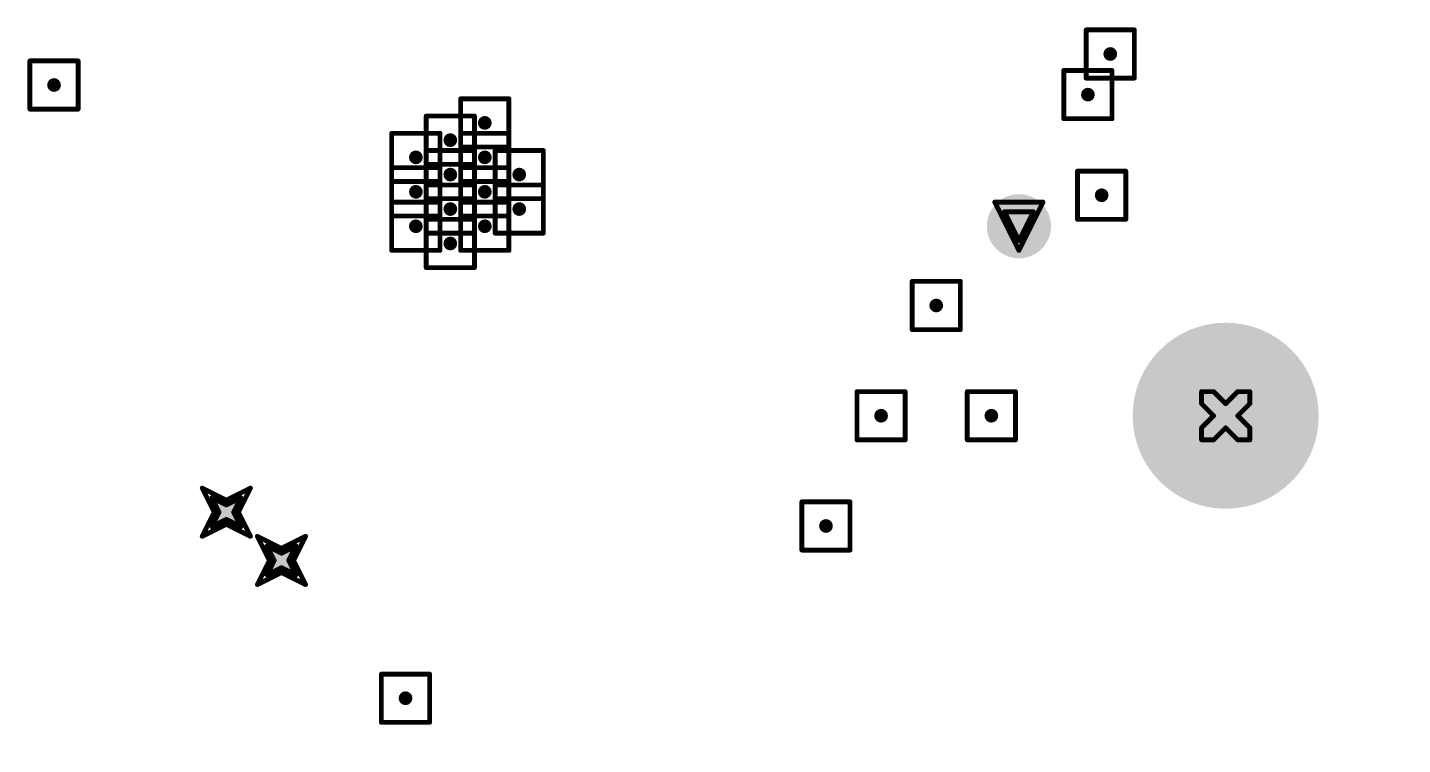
# Model space of a CAD drawing. Header units: inches. Extents: x 0 to 17, y 0 to 4.
# Drawn here: x 0.733 to 1.518, y 1.348 to 1.757 of the extents above; entities that cross this region are included whole.
import ezdxf

# ---------------------------------------------------------------- set-up
doc = ezdxf.new("R2010")
doc.units = ezdxf.units.IN
doc.header["$MEASUREMENT"] = 0
for name, color, linetype in [('Drill Drawing', 1, 'Continuous'), ('Pad Holes', 156, 'Continuous'), ('Via Holes', 16, 'Continuous')]:
    doc.layers.add(name, color=color, linetype=linetype)

# ---------------------------------------------------------------- blocks, each defined once
blk = doc.blocks.new('CM5116000_12')
at = {"layer": 'Pad Holes'}
h = blk.add_hatch(color=7, dxfattribs=at)
edge = h.paths.add_edge_path()
edge.add_arc((0.94488, -0.64961), 0.05315, 0, 360)
blk = doc.blocks.new('CR2032_VAY3_15_2_B_187')
at = {"layer": 'Pad Holes'}
h = blk.add_hatch(color=7, dxfattribs=at)
edge = h.paths.add_edge_path()
edge.add_arc((-0.40157, 0.20079), 0.01831, 0, 360)
h = blk.add_hatch(color=7, dxfattribs=at)
edge = h.paths.add_edge_path()
edge.add_arc((0.19685, 0), 0.01831, 0, 360)
h = blk.add_hatch(color=7, dxfattribs=at)
edge = h.paths.add_edge_path()
edge.add_arc((-0.40157, -0.20079), 0.01831, 0, 360)

msp = doc.modelspace()

# ---------------------------------------------------------------- hatches: boundary and pattern name
at = {"layer": 'Via Holes'}
h = msp.add_hatch(color=7, dxfattribs=at)
edge = h.paths.add_edge_path()
edge.add_arc((1.35138, 1.74213), 0.00394, 0, 360)
h = msp.add_hatch(color=7, dxfattribs=at)
edge = h.paths.add_edge_path()
edge.add_arc((0.74803, 1.72441), 0.00394, 0, 360)
h = msp.add_hatch(color=7, dxfattribs=at)
edge = h.paths.add_edge_path()
edge.add_arc((1.33861, 1.71893), 0.00394, 0, 360)
h = msp.add_hatch(color=7, dxfattribs=at)
edge = h.paths.add_edge_path()
edge.add_arc((0.99409, 1.70276), 0.00394, 0, 360)
h = msp.add_hatch(color=7, dxfattribs=at)
edge = h.paths.add_edge_path()
edge.add_arc((0.97441, 1.69291), 0.00394, 0, 360)
h = msp.add_hatch(color=7, dxfattribs=at)
edge = h.paths.add_edge_path()
edge.add_arc((0.95472, 1.68307), 0.00394, 0, 360)
h = msp.add_hatch(color=7, dxfattribs=at)
edge = h.paths.add_edge_path()
edge.add_arc((0.99409, 1.68307), 0.00394, 0, 360)
h = msp.add_hatch(color=7, dxfattribs=at)
edge = h.paths.add_edge_path()
edge.add_arc((0.97441, 1.67323), 0.00394, 0, 360)
h = msp.add_hatch(color=7, dxfattribs=at)
edge = h.paths.add_edge_path()
edge.add_arc((1.01378, 1.67323), 0.00394, 0, 360)
h = msp.add_hatch(color=7, dxfattribs=at)
edge = h.paths.add_edge_path()
edge.add_arc((0.95472, 1.66339), 0.00394, 0, 360)
h = msp.add_hatch(color=7, dxfattribs=at)
edge = h.paths.add_edge_path()
edge.add_arc((0.99409, 1.66339), 0.00394, 0, 360)
h = msp.add_hatch(color=7, dxfattribs=at)
edge = h.paths.add_edge_path()
edge.add_arc((1.34646, 1.66142), 0.00394, 0, 360)
h = msp.add_hatch(color=7, dxfattribs=at)
edge = h.paths.add_edge_path()
edge.add_arc((0.97441, 1.65354), 0.00394, 0, 360)
h = msp.add_hatch(color=7, dxfattribs=at)
edge = h.paths.add_edge_path()
edge.add_arc((1.01378, 1.65354), 0.00394, 0, 360)
h = msp.add_hatch(color=7, dxfattribs=at)
edge = h.paths.add_edge_path()
edge.add_arc((0.95472, 1.6437), 0.00394, 0, 360)
h = msp.add_hatch(color=7, dxfattribs=at)
edge = h.paths.add_edge_path()
edge.add_arc((0.99409, 1.6437), 0.00394, 0, 360)
h = msp.add_hatch(color=7, dxfattribs=at)
edge = h.paths.add_edge_path()
edge.add_arc((0.97441, 1.63386), 0.00394, 0, 360)
h = msp.add_hatch(color=7, dxfattribs=at)
edge = h.paths.add_edge_path()
edge.add_arc((1.25197, 1.59842), 0.00394, 0, 360)
h = msp.add_hatch(color=7, dxfattribs=at)
edge = h.paths.add_edge_path()
edge.add_arc((1.22047, 1.53543), 0.00394, 0, 360)
h = msp.add_hatch(color=7, dxfattribs=at)
edge = h.paths.add_edge_path()
edge.add_arc((1.28346, 1.53543), 0.00394, 0, 360)
h = msp.add_hatch(color=7, dxfattribs=at)
edge = h.paths.add_edge_path()
edge.add_arc((0.84646, 1.48032), 0.00787, 0, 360)
h = msp.add_hatch(color=7, dxfattribs=at)
edge = h.paths.add_edge_path()
edge.add_arc((1.18898, 1.47244), 0.00394, 0, 360)
h = msp.add_hatch(color=7, dxfattribs=at)
edge = h.paths.add_edge_path()
edge.add_arc((0.87795, 1.45276), 0.00787, 0, 360)
h = msp.add_hatch(color=7, dxfattribs=at)
edge = h.paths.add_edge_path()
edge.add_arc((0.94882, 1.37402), 0.00394, 0, 360)

# ---------------------------------------------------------------- linework, layer by layer
at = {"layer": 'Drill Drawing'}
for points in [[(1.3376, 1.75591, 0.00276, 0.00276, 0), (1.36516, 1.75591, 0.00276, 0.00276, 0)], [(1.3376, 1.72835, 0.00276, 0.00276, 0), (1.3376, 1.75591, 0.00276, 0.00276, 0)], [(1.36516, 1.72835, 0.00276, 0.00276, 0), (1.36516, 1.75591, 0.00276, 0.00276, 0)], [(0.73425, 1.73819, 0.00276, 0.00276, 0), (0.76181, 1.73819, 0.00276, 0.00276, 0)], [(0.73425, 1.71063, 0.00276, 0.00276, 0), (0.73425, 1.73819, 0.00276, 0.00276, 0)], [(0.76181, 1.71063, 0.00276, 0.00276, 0), (0.76181, 1.73819, 0.00276, 0.00276, 0)], [(1.32483, 1.73271, 0.00276, 0.00276, 0), (1.35239, 1.73271, 0.00276, 0.00276, 0)], [(1.32483, 1.70515, 0.00276, 0.00276, 0), (1.32483, 1.73271, 0.00276, 0.00276, 0)], [(1.3376, 1.72835, 0.00276, 0.00276, 0), (1.36516, 1.72835, 0.00276, 0.00276, 0)], [(1.35239, 1.70515, 0.00276, 0.00276, 0), (1.35239, 1.73271, 0.00276, 0.00276, 0)], [(0.98032, 1.71654, 0.00276, 0.00276, 0), (1.00787, 1.71654, 0.00276, 0.00276, 0)], [(0.98032, 1.68898, 0.00276, 0.00276, 0), (0.98032, 1.71654, 0.00276, 0.00276, 0)], [(1.00787, 1.68898, 0.00276, 0.00276, 0), (1.00787, 1.71654, 0.00276, 0.00276, 0)], [(0.73425, 1.71063, 0.00276, 0.00276, 0), (0.76181, 1.71063, 0.00276, 0.00276, 0)], [(0.96063, 1.70669, 0.00276, 0.00276, 0), (0.98819, 1.70669, 0.00276, 0.00276, 0)], [(0.96063, 1.67913, 0.00276, 0.00276, 0), (0.96063, 1.70669, 0.00276, 0.00276, 0)], [(0.98819, 1.67913, 0.00276, 0.00276, 0), (0.98819, 1.70669, 0.00276, 0.00276, 0)], [(1.32483, 1.70515, 0.00276, 0.00276, 0), (1.35239, 1.70515, 0.00276, 0.00276, 0)], [(0.94094, 1.69685, 0.00276, 0.00276, 0), (0.9685, 1.69685, 0.00276, 0.00276, 0)], [(0.94094, 1.66929, 0.00276, 0.00276, 0), (0.94094, 1.69685, 0.00276, 0.00276, 0)], [(0.9685, 1.66929, 0.00276, 0.00276, 0), (0.9685, 1.69685, 0.00276, 0.00276, 0)], [(0.98032, 1.69685, 0.00276, 0.00276, 0), (1.00787, 1.69685, 0.00276, 0.00276, 0)], [(0.98032, 1.66929, 0.00276, 0.00276, 0), (0.98032, 1.69685, 0.00276, 0.00276, 0)], [(1.00787, 1.66929, 0.00276, 0.00276, 0), (1.00787, 1.69685, 0.00276, 0.00276, 0)], [(0.98032, 1.68898, 0.00276, 0.00276, 0), (1.00787, 1.68898, 0.00276, 0.00276, 0)], [(0.96063, 1.68701, 0.00276, 0.00276, 0), (0.98819, 1.68701, 0.00276, 0.00276, 0)], [(0.96063, 1.65945, 0.00276, 0.00276, 0), (0.96063, 1.68701, 0.00276, 0.00276, 0)], [(0.98819, 1.65945, 0.00276, 0.00276, 0), (0.98819, 1.68701, 0.00276, 0.00276, 0)], [(1, 1.68701, 0.00276, 0.00276, 0), (1.02756, 1.68701, 0.00276, 0.00276, 0)], [(1, 1.65945, 0.00276, 0.00276, 0), (1, 1.68701, 0.00276, 0.00276, 0)], [(1.02756, 1.65945, 0.00276, 0.00276, 0), (1.02756, 1.68701, 0.00276, 0.00276, 0)], [(0.94094, 1.67717, 0.00276, 0.00276, 0), (0.9685, 1.67717, 0.00276, 0.00276, 0)], [(0.94094, 1.64961, 0.00276, 0.00276, 0), (0.94094, 1.67717, 0.00276, 0.00276, 0)], [(0.96063, 1.67913, 0.00276, 0.00276, 0), (0.98819, 1.67913, 0.00276, 0.00276, 0)], [(0.9685, 1.64961, 0.00276, 0.00276, 0), (0.9685, 1.67717, 0.00276, 0.00276, 0)], [(0.98032, 1.67717, 0.00276, 0.00276, 0), (1.00787, 1.67717, 0.00276, 0.00276, 0)], [(0.98032, 1.64961, 0.00276, 0.00276, 0), (0.98032, 1.67717, 0.00276, 0.00276, 0)], [(1.00787, 1.64961, 0.00276, 0.00276, 0), (1.00787, 1.67717, 0.00276, 0.00276, 0)], [(1.33268, 1.6752, 0.00276, 0.00276, 0), (1.36024, 1.6752, 0.00276, 0.00276, 0)], [(1.33268, 1.64764, 0.00276, 0.00276, 0), (1.33268, 1.6752, 0.00276, 0.00276, 0)], [(1.36024, 1.64764, 0.00276, 0.00276, 0), (1.36024, 1.6752, 0.00276, 0.00276, 0)], [(0.94094, 1.66929, 0.00276, 0.00276, 0), (0.9685, 1.66929, 0.00276, 0.00276, 0)], [(0.96063, 1.66732, 0.00276, 0.00276, 0), (0.98819, 1.66732, 0.00276, 0.00276, 0)], [(0.96063, 1.63976, 0.00276, 0.00276, 0), (0.96063, 1.66732, 0.00276, 0.00276, 0)], [(0.98032, 1.66929, 0.00276, 0.00276, 0), (1.00787, 1.66929, 0.00276, 0.00276, 0)], [(0.98819, 1.63976, 0.00276, 0.00276, 0), (0.98819, 1.66732, 0.00276, 0.00276, 0)], [(1, 1.66732, 0.00276, 0.00276, 0), (1.02756, 1.66732, 0.00276, 0.00276, 0)], [(1, 1.63976, 0.00276, 0.00276, 0), (1, 1.66732, 0.00276, 0.00276, 0)], [(1.02756, 1.63976, 0.00276, 0.00276, 0), (1.02756, 1.66732, 0.00276, 0.00276, 0)], [(0.94094, 1.65748, 0.00276, 0.00276, 0), (0.9685, 1.65748, 0.00276, 0.00276, 0)], [(0.94094, 1.62992, 0.00276, 0.00276, 0), (0.94094, 1.65748, 0.00276, 0.00276, 0)], [(0.96063, 1.65945, 0.00276, 0.00276, 0), (0.98819, 1.65945, 0.00276, 0.00276, 0)], [(0.9685, 1.62992, 0.00276, 0.00276, 0), (0.9685, 1.65748, 0.00276, 0.00276, 0)], [(0.98032, 1.65748, 0.00276, 0.00276, 0), (1.00787, 1.65748, 0.00276, 0.00276, 0)], [(0.98032, 1.62992, 0.00276, 0.00276, 0), (0.98032, 1.65748, 0.00276, 0.00276, 0)], [(1, 1.65945, 0.00276, 0.00276, 0), (1.02756, 1.65945, 0.00276, 0.00276, 0)], [(1.00787, 1.62992, 0.00276, 0.00276, 0), (1.00787, 1.65748, 0.00276, 0.00276, 0)], [(1.28543, 1.65748, 0.00276, 0.00276, 0), (1.31299, 1.65748, 0.00276, 0.00276, 0)], [(1.28543, 1.65748, 0.00276, 0.00276, 0), (1.29921, 1.62992, 0.00276, 0.00276, 0)], [(1.29921, 1.62992, 0.00276, 0.00276, 0), (1.31299, 1.65748, 0.00276, 0.00276, 0)], [(0.94094, 1.64961, 0.00276, 0.00276, 0), (0.9685, 1.64961, 0.00276, 0.00276, 0)], [(0.98032, 1.64961, 0.00276, 0.00276, 0), (1.00787, 1.64961, 0.00276, 0.00276, 0)], [(1.29094, 1.65197, 0.00276, 0.00276, 0), (1.30748, 1.65197, 0.00276, 0.00276, 0)], [(1.29094, 1.65197, 0.00276, 0.00276, 0), (1.29921, 1.63543, 0.00276, 0.00276, 0)], [(1.29921, 1.63543, 0.00276, 0.00276, 0), (1.30748, 1.65197, 0.00276, 0.00276, 0)], [(0.96063, 1.64764, 0.00276, 0.00276, 0), (0.98819, 1.64764, 0.00276, 0.00276, 0)], [(0.96063, 1.62008, 0.00276, 0.00276, 0), (0.96063, 1.64764, 0.00276, 0.00276, 0)], [(0.98819, 1.62008, 0.00276, 0.00276, 0), (0.98819, 1.64764, 0.00276, 0.00276, 0)], [(1.33268, 1.64764, 0.00276, 0.00276, 0), (1.36024, 1.64764, 0.00276, 0.00276, 0)], [(0.96063, 1.63976, 0.00276, 0.00276, 0), (0.98819, 1.63976, 0.00276, 0.00276, 0)], [(1, 1.63976, 0.00276, 0.00276, 0), (1.02756, 1.63976, 0.00276, 0.00276, 0)], [(0.94094, 1.62992, 0.00276, 0.00276, 0), (0.9685, 1.62992, 0.00276, 0.00276, 0)], [(0.98032, 1.62992, 0.00276, 0.00276, 0), (1.00787, 1.62992, 0.00276, 0.00276, 0)], [(0.96063, 1.62008, 0.00276, 0.00276, 0), (0.98819, 1.62008, 0.00276, 0.00276, 0)], [(1.23819, 1.6122, 0.00276, 0.00276, 0), (1.26575, 1.6122, 0.00276, 0.00276, 0)], [(1.23819, 1.58464, 0.00276, 0.00276, 0), (1.23819, 1.6122, 0.00276, 0.00276, 0)], [(1.26575, 1.58464, 0.00276, 0.00276, 0), (1.26575, 1.6122, 0.00276, 0.00276, 0)], [(1.23819, 1.58464, 0.00276, 0.00276, 0), (1.26575, 1.58464, 0.00276, 0.00276, 0)], [(1.20669, 1.54921, 0.00276, 0.00276, 0), (1.23425, 1.54921, 0.00276, 0.00276, 0)], [(1.20669, 1.52165, 0.00276, 0.00276, 0), (1.20669, 1.54921, 0.00276, 0.00276, 0)], [(1.23425, 1.52165, 0.00276, 0.00276, 0), (1.23425, 1.54921, 0.00276, 0.00276, 0)], [(1.26968, 1.54921, 0.00276, 0.00276, 0), (1.29724, 1.54921, 0.00276, 0.00276, 0)], [(1.26968, 1.52165, 0.00276, 0.00276, 0), (1.26968, 1.54921, 0.00276, 0.00276, 0)], [(1.29724, 1.52165, 0.00276, 0.00276, 0), (1.29724, 1.54921, 0.00276, 0.00276, 0)], [(1.40354, 1.54232, 0.00276, 0.00276, 0), (1.40354, 1.54921, 0.00276, 0.00276, 0)], [(1.40354, 1.54921, 0.00276, 0.00276, 0), (1.41043, 1.54921, 0.00276, 0.00276, 0)], [(1.41043, 1.54921, 0.00276, 0.00276, 0), (1.41732, 1.54232, 0.00276, 0.00276, 0)], [(1.41732, 1.54232, 0.00276, 0.00276, 0), (1.42421, 1.54921, 0.00276, 0.00276, 0)], [(1.42421, 1.54921, 0.00276, 0.00276, 0), (1.4311, 1.54921, 0.00276, 0.00276, 0)], [(1.4311, 1.54232, 0.00276, 0.00276, 0), (1.4311, 1.54921, 0.00276, 0.00276, 0)], [(1.40354, 1.54232, 0.00276, 0.00276, 0), (1.41043, 1.53543, 0.00276, 0.00276, 0)], [(1.42421, 1.53543, 0.00276, 0.00276, 0), (1.4311, 1.54232, 0.00276, 0.00276, 0)], [(1.40354, 1.52854, 0.00276, 0.00276, 0), (1.41043, 1.53543, 0.00276, 0.00276, 0)], [(1.42421, 1.53543, 0.00276, 0.00276, 0), (1.4311, 1.52854, 0.00276, 0.00276, 0)], [(1.40354, 1.52165, 0.00276, 0.00276, 0), (1.40354, 1.52854, 0.00276, 0.00276, 0)], [(1.41043, 1.52165, 0.00276, 0.00276, 0), (1.41732, 1.52854, 0.00276, 0.00276, 0)], [(1.41732, 1.52854, 0.00276, 0.00276, 0), (1.42421, 1.52165, 0.00276, 0.00276, 0)], [(1.4311, 1.52165, 0.00276, 0.00276, 0), (1.4311, 1.52854, 0.00276, 0.00276, 0)], [(1.20669, 1.52165, 0.00276, 0.00276, 0), (1.23425, 1.52165, 0.00276, 0.00276, 0)], [(1.26968, 1.52165, 0.00276, 0.00276, 0), (1.29724, 1.52165, 0.00276, 0.00276, 0)], [(1.40354, 1.52165, 0.00276, 0.00276, 0), (1.41043, 1.52165, 0.00276, 0.00276, 0)], [(1.42421, 1.52165, 0.00276, 0.00276, 0), (1.4311, 1.52165, 0.00276, 0.00276, 0)], [(0.83268, 1.49409, 0.00276, 0.00276, 0), (0.84646, 1.4872, 0.00276, 0.00276, 0)], [(0.83268, 1.49409, 0.00276, 0.00276, 0), (0.83957, 1.48032, 0.00276, 0.00276, 0)], [(0.84646, 1.4872, 0.00276, 0.00276, 0), (0.86024, 1.49409, 0.00276, 0.00276, 0)], [(0.85335, 1.48032, 0.00276, 0.00276, 0), (0.86024, 1.49409, 0.00276, 0.00276, 0)], [(0.83819, 1.48858, 0.00276, 0.00276, 0), (0.84646, 1.48445, 0.00276, 0.00276, 0)], [(0.83819, 1.48858, 0.00276, 0.00276, 0), (0.84232, 1.48032, 0.00276, 0.00276, 0)], [(0.84646, 1.48445, 0.00276, 0.00276, 0), (0.85472, 1.48858, 0.00276, 0.00276, 0)], [(0.85059, 1.48032, 0.00276, 0.00276, 0), (0.85472, 1.48858, 0.00276, 0.00276, 0)], [(1.1752, 1.48622, 0.00276, 0.00276, 0), (1.20275, 1.48622, 0.00276, 0.00276, 0)], [(1.1752, 1.45866, 0.00276, 0.00276, 0), (1.1752, 1.48622, 0.00276, 0.00276, 0)], [(1.20275, 1.45866, 0.00276, 0.00276, 0), (1.20275, 1.48622, 0.00276, 0.00276, 0)], [(0.83268, 1.46654, 0.00276, 0.00276, 0), (0.83957, 1.48032, 0.00276, 0.00276, 0)], [(0.83819, 1.47205, 0.00276, 0.00276, 0), (0.84232, 1.48032, 0.00276, 0.00276, 0)], [(0.83819, 1.47205, 0.00276, 0.00276, 0), (0.84646, 1.47618, 0.00276, 0.00276, 0)], [(0.84646, 1.47618, 0.00276, 0.00276, 0), (0.85472, 1.47205, 0.00276, 0.00276, 0)], [(0.85059, 1.48032, 0.00276, 0.00276, 0), (0.85472, 1.47205, 0.00276, 0.00276, 0)], [(0.85335, 1.48032, 0.00276, 0.00276, 0), (0.86024, 1.46654, 0.00276, 0.00276, 0)], [(0.83268, 1.46654, 0.00276, 0.00276, 0), (0.84646, 1.47343, 0.00276, 0.00276, 0)], [(0.84646, 1.47343, 0.00276, 0.00276, 0), (0.86024, 1.46654, 0.00276, 0.00276, 0)], [(0.86417, 1.46654, 0.00276, 0.00276, 0), (0.87795, 1.45965, 0.00276, 0.00276, 0)], [(0.86417, 1.46654, 0.00276, 0.00276, 0), (0.87106, 1.45276, 0.00276, 0.00276, 0)], [(0.86969, 1.46102, 0.00276, 0.00276, 0), (0.87795, 1.45689, 0.00276, 0.00276, 0)], [(0.86969, 1.46102, 0.00276, 0.00276, 0), (0.87382, 1.45276, 0.00276, 0.00276, 0)], [(0.87795, 1.45965, 0.00276, 0.00276, 0), (0.89173, 1.46654, 0.00276, 0.00276, 0)], [(0.87795, 1.45689, 0.00276, 0.00276, 0), (0.88622, 1.46102, 0.00276, 0.00276, 0)], [(0.88209, 1.45276, 0.00276, 0.00276, 0), (0.88622, 1.46102, 0.00276, 0.00276, 0)], [(0.88484, 1.45276, 0.00276, 0.00276, 0), (0.89173, 1.46654, 0.00276, 0.00276, 0)], [(0.86417, 1.43898, 0.00276, 0.00276, 0), (0.87106, 1.45276, 0.00276, 0.00276, 0)], [(0.86969, 1.44449, 0.00276, 0.00276, 0), (0.87382, 1.45276, 0.00276, 0.00276, 0)], [(0.88209, 1.45276, 0.00276, 0.00276, 0), (0.88622, 1.44449, 0.00276, 0.00276, 0)], [(0.88484, 1.45276, 0.00276, 0.00276, 0), (0.89173, 1.43898, 0.00276, 0.00276, 0)], [(1.1752, 1.45866, 0.00276, 0.00276, 0), (1.20275, 1.45866, 0.00276, 0.00276, 0)], [(0.86417, 1.43898, 0.00276, 0.00276, 0), (0.87795, 1.44587, 0.00276, 0.00276, 0)], [(0.86969, 1.44449, 0.00276, 0.00276, 0), (0.87795, 1.44862, 0.00276, 0.00276, 0)], [(0.87795, 1.44862, 0.00276, 0.00276, 0), (0.88622, 1.44449, 0.00276, 0.00276, 0)], [(0.87795, 1.44587, 0.00276, 0.00276, 0), (0.89173, 1.43898, 0.00276, 0.00276, 0)], [(0.93504, 1.3878, 0.00276, 0.00276, 0), (0.9626, 1.3878, 0.00276, 0.00276, 0)], [(0.93504, 1.36024, 0.00276, 0.00276, 0), (0.93504, 1.3878, 0.00276, 0.00276, 0)], [(0.9626, 1.36024, 0.00276, 0.00276, 0), (0.9626, 1.3878, 0.00276, 0.00276, 0)], [(0.93504, 1.36024, 0.00276, 0.00276, 0), (0.9626, 1.36024, 0.00276, 0.00276, 0)]]:
    msp.add_lwpolyline(points, format="xyseb", dxfattribs=at)
for points in [[(1.33691, 1.75591, 0.00138, 0.00138, 1), (1.33829, 1.75591, 0.00138, 0.00138, 1)], [(1.33691, 1.75591, 0.00138, 0.00138, 1), (1.33829, 1.75591, 0.00138, 0.00138, 1)], [(1.36447, 1.75591, 0.00138, 0.00138, 1), (1.36585, 1.75591, 0.00138, 0.00138, 1)], [(1.36447, 1.75591, 0.00138, 0.00138, 1), (1.36585, 1.75591, 0.00138, 0.00138, 1)], [(0.73356, 1.73819, 0.00138, 0.00138, 1), (0.73494, 1.73819, 0.00138, 0.00138, 1)], [(0.73356, 1.73819, 0.00138, 0.00138, 1), (0.73494, 1.73819, 0.00138, 0.00138, 1)], [(0.76112, 1.73819, 0.00138, 0.00138, 1), (0.7625, 1.73819, 0.00138, 0.00138, 1)], [(0.76112, 1.73819, 0.00138, 0.00138, 1), (0.7625, 1.73819, 0.00138, 0.00138, 1)], [(1.32414, 1.73271, 0.00138, 0.00138, 1), (1.32552, 1.73271, 0.00138, 0.00138, 1)], [(1.32414, 1.73271, 0.00138, 0.00138, 1), (1.32552, 1.73271, 0.00138, 0.00138, 1)], [(1.33691, 1.72835, 0.00138, 0.00138, 1), (1.33829, 1.72835, 0.00138, 0.00138, 1)], [(1.33691, 1.72835, 0.00138, 0.00138, 1), (1.33829, 1.72835, 0.00138, 0.00138, 1)], [(1.3517, 1.73271, 0.00138, 0.00138, 1), (1.35308, 1.73271, 0.00138, 0.00138, 1)], [(1.3517, 1.73271, 0.00138, 0.00138, 1), (1.35308, 1.73271, 0.00138, 0.00138, 1)], [(1.36447, 1.72835, 0.00138, 0.00138, 1), (1.36585, 1.72835, 0.00138, 0.00138, 1)], [(1.36447, 1.72835, 0.00138, 0.00138, 1), (1.36585, 1.72835, 0.00138, 0.00138, 1)], [(0.97963, 1.71654, 0.00138, 0.00138, 1), (0.981, 1.71654, 0.00138, 0.00138, 1)], [(0.97963, 1.71654, 0.00138, 0.00138, 1), (0.981, 1.71654, 0.00138, 0.00138, 1)], [(1.00718, 1.71654, 0.00138, 0.00138, 1), (1.00856, 1.71654, 0.00138, 0.00138, 1)], [(1.00718, 1.71654, 0.00138, 0.00138, 1), (1.00856, 1.71654, 0.00138, 0.00138, 1)], [(0.73356, 1.71063, 0.00138, 0.00138, 1), (0.73494, 1.71063, 0.00138, 0.00138, 1)], [(0.73356, 1.71063, 0.00138, 0.00138, 1), (0.73494, 1.71063, 0.00138, 0.00138, 1)], [(0.76112, 1.71063, 0.00138, 0.00138, 1), (0.7625, 1.71063, 0.00138, 0.00138, 1)], [(0.76112, 1.71063, 0.00138, 0.00138, 1), (0.7625, 1.71063, 0.00138, 0.00138, 1)], [(0.95994, 1.70669, 0.00138, 0.00138, 1), (0.96132, 1.70669, 0.00138, 0.00138, 1)], [(0.95994, 1.70669, 0.00138, 0.00138, 1), (0.96132, 1.70669, 0.00138, 0.00138, 1)], [(0.9875, 1.70669, 0.00138, 0.00138, 1), (0.98888, 1.70669, 0.00138, 0.00138, 1)], [(0.9875, 1.70669, 0.00138, 0.00138, 1), (0.98888, 1.70669, 0.00138, 0.00138, 1)], [(1.32414, 1.70515, 0.00138, 0.00138, 1), (1.32552, 1.70515, 0.00138, 0.00138, 1)], [(1.32414, 1.70515, 0.00138, 0.00138, 1), (1.32552, 1.70515, 0.00138, 0.00138, 1)], [(1.3517, 1.70515, 0.00138, 0.00138, 1), (1.35308, 1.70515, 0.00138, 0.00138, 1)], [(1.3517, 1.70515, 0.00138, 0.00138, 1), (1.35308, 1.70515, 0.00138, 0.00138, 1)], [(0.94026, 1.69685, 0.00138, 0.00138, 1), (0.94163, 1.69685, 0.00138, 0.00138, 1)], [(0.94026, 1.69685, 0.00138, 0.00138, 1), (0.94163, 1.69685, 0.00138, 0.00138, 1)], [(0.96781, 1.69685, 0.00138, 0.00138, 1), (0.96919, 1.69685, 0.00138, 0.00138, 1)], [(0.96781, 1.69685, 0.00138, 0.00138, 1), (0.96919, 1.69685, 0.00138, 0.00138, 1)], [(0.97963, 1.69685, 0.00138, 0.00138, 1), (0.981, 1.69685, 0.00138, 0.00138, 1)], [(0.97963, 1.69685, 0.00138, 0.00138, 1), (0.981, 1.69685, 0.00138, 0.00138, 1)], [(1.00718, 1.69685, 0.00138, 0.00138, 1), (1.00856, 1.69685, 0.00138, 0.00138, 1)], [(1.00718, 1.69685, 0.00138, 0.00138, 1), (1.00856, 1.69685, 0.00138, 0.00138, 1)], [(0.97963, 1.68898, 0.00138, 0.00138, 1), (0.981, 1.68898, 0.00138, 0.00138, 1)], [(0.97963, 1.68898, 0.00138, 0.00138, 1), (0.981, 1.68898, 0.00138, 0.00138, 1)], [(1.00718, 1.68898, 0.00138, 0.00138, 1), (1.00856, 1.68898, 0.00138, 0.00138, 1)], [(1.00718, 1.68898, 0.00138, 0.00138, 1), (1.00856, 1.68898, 0.00138, 0.00138, 1)], [(0.95994, 1.68701, 0.00138, 0.00138, 1), (0.96132, 1.68701, 0.00138, 0.00138, 1)], [(0.95994, 1.68701, 0.00138, 0.00138, 1), (0.96132, 1.68701, 0.00138, 0.00138, 1)], [(0.9875, 1.68701, 0.00138, 0.00138, 1), (0.98888, 1.68701, 0.00138, 0.00138, 1)], [(0.9875, 1.68701, 0.00138, 0.00138, 1), (0.98888, 1.68701, 0.00138, 0.00138, 1)], [(0.99931, 1.68701, 0.00138, 0.00138, 1), (1.00069, 1.68701, 0.00138, 0.00138, 1)], [(0.99931, 1.68701, 0.00138, 0.00138, 1), (1.00069, 1.68701, 0.00138, 0.00138, 1)], [(1.02687, 1.68701, 0.00138, 0.00138, 1), (1.02825, 1.68701, 0.00138, 0.00138, 1)], [(1.02687, 1.68701, 0.00138, 0.00138, 1), (1.02825, 1.68701, 0.00138, 0.00138, 1)], [(0.94026, 1.67717, 0.00138, 0.00138, 1), (0.94163, 1.67717, 0.00138, 0.00138, 1)], [(0.94026, 1.67717, 0.00138, 0.00138, 1), (0.94163, 1.67717, 0.00138, 0.00138, 1)], [(0.95994, 1.67913, 0.00138, 0.00138, 1), (0.96132, 1.67913, 0.00138, 0.00138, 1)], [(0.95994, 1.67913, 0.00138, 0.00138, 1), (0.96132, 1.67913, 0.00138, 0.00138, 1)], [(0.96781, 1.67717, 0.00138, 0.00138, 1), (0.96919, 1.67717, 0.00138, 0.00138, 1)], [(0.96781, 1.67717, 0.00138, 0.00138, 1), (0.96919, 1.67717, 0.00138, 0.00138, 1)], [(0.97963, 1.67717, 0.00138, 0.00138, 1), (0.981, 1.67717, 0.00138, 0.00138, 1)], [(0.97963, 1.67717, 0.00138, 0.00138, 1), (0.981, 1.67717, 0.00138, 0.00138, 1)], [(0.9875, 1.67913, 0.00138, 0.00138, 1), (0.98888, 1.67913, 0.00138, 0.00138, 1)], [(0.9875, 1.67913, 0.00138, 0.00138, 1), (0.98888, 1.67913, 0.00138, 0.00138, 1)], [(1.00718, 1.67717, 0.00138, 0.00138, 1), (1.00856, 1.67717, 0.00138, 0.00138, 1)], [(1.00718, 1.67717, 0.00138, 0.00138, 1), (1.00856, 1.67717, 0.00138, 0.00138, 1)], [(1.33199, 1.6752, 0.00138, 0.00138, 1), (1.33337, 1.6752, 0.00138, 0.00138, 1)], [(1.33199, 1.6752, 0.00138, 0.00138, 1), (1.33337, 1.6752, 0.00138, 0.00138, 1)], [(1.35955, 1.6752, 0.00138, 0.00138, 1), (1.36092, 1.6752, 0.00138, 0.00138, 1)], [(1.35955, 1.6752, 0.00138, 0.00138, 1), (1.36092, 1.6752, 0.00138, 0.00138, 1)], [(0.94026, 1.66929, 0.00138, 0.00138, 1), (0.94163, 1.66929, 0.00138, 0.00138, 1)], [(0.94026, 1.66929, 0.00138, 0.00138, 1), (0.94163, 1.66929, 0.00138, 0.00138, 1)], [(0.95994, 1.66732, 0.00138, 0.00138, 1), (0.96132, 1.66732, 0.00138, 0.00138, 1)], [(0.95994, 1.66732, 0.00138, 0.00138, 1), (0.96132, 1.66732, 0.00138, 0.00138, 1)], [(0.96781, 1.66929, 0.00138, 0.00138, 1), (0.96919, 1.66929, 0.00138, 0.00138, 1)], [(0.96781, 1.66929, 0.00138, 0.00138, 1), (0.96919, 1.66929, 0.00138, 0.00138, 1)], [(0.97963, 1.66929, 0.00138, 0.00138, 1), (0.981, 1.66929, 0.00138, 0.00138, 1)], [(0.97963, 1.66929, 0.00138, 0.00138, 1), (0.981, 1.66929, 0.00138, 0.00138, 1)], [(0.9875, 1.66732, 0.00138, 0.00138, 1), (0.98888, 1.66732, 0.00138, 0.00138, 1)], [(0.9875, 1.66732, 0.00138, 0.00138, 1), (0.98888, 1.66732, 0.00138, 0.00138, 1)], [(0.99931, 1.66732, 0.00138, 0.00138, 1), (1.00069, 1.66732, 0.00138, 0.00138, 1)], [(0.99931, 1.66732, 0.00138, 0.00138, 1), (1.00069, 1.66732, 0.00138, 0.00138, 1)], [(1.00718, 1.66929, 0.00138, 0.00138, 1), (1.00856, 1.66929, 0.00138, 0.00138, 1)], [(1.00718, 1.66929, 0.00138, 0.00138, 1), (1.00856, 1.66929, 0.00138, 0.00138, 1)], [(1.02687, 1.66732, 0.00138, 0.00138, 1), (1.02825, 1.66732, 0.00138, 0.00138, 1)], [(1.02687, 1.66732, 0.00138, 0.00138, 1), (1.02825, 1.66732, 0.00138, 0.00138, 1)], [(0.94026, 1.65748, 0.00138, 0.00138, 1), (0.94163, 1.65748, 0.00138, 0.00138, 1)], [(0.94026, 1.65748, 0.00138, 0.00138, 1), (0.94163, 1.65748, 0.00138, 0.00138, 1)], [(0.95994, 1.65945, 0.00138, 0.00138, 1), (0.96132, 1.65945, 0.00138, 0.00138, 1)], [(0.95994, 1.65945, 0.00138, 0.00138, 1), (0.96132, 1.65945, 0.00138, 0.00138, 1)], [(0.96781, 1.65748, 0.00138, 0.00138, 1), (0.96919, 1.65748, 0.00138, 0.00138, 1)], [(0.96781, 1.65748, 0.00138, 0.00138, 1), (0.96919, 1.65748, 0.00138, 0.00138, 1)], [(0.97963, 1.65748, 0.00138, 0.00138, 1), (0.981, 1.65748, 0.00138, 0.00138, 1)], [(0.97963, 1.65748, 0.00138, 0.00138, 1), (0.981, 1.65748, 0.00138, 0.00138, 1)], [(0.9875, 1.65945, 0.00138, 0.00138, 1), (0.98888, 1.65945, 0.00138, 0.00138, 1)], [(0.9875, 1.65945, 0.00138, 0.00138, 1), (0.98888, 1.65945, 0.00138, 0.00138, 1)], [(0.99931, 1.65945, 0.00138, 0.00138, 1), (1.00069, 1.65945, 0.00138, 0.00138, 1)], [(0.99931, 1.65945, 0.00138, 0.00138, 1), (1.00069, 1.65945, 0.00138, 0.00138, 1)], [(1.00718, 1.65748, 0.00138, 0.00138, 1), (1.00856, 1.65748, 0.00138, 0.00138, 1)], [(1.00718, 1.65748, 0.00138, 0.00138, 1), (1.00856, 1.65748, 0.00138, 0.00138, 1)], [(1.02687, 1.65945, 0.00138, 0.00138, 1), (1.02825, 1.65945, 0.00138, 0.00138, 1)], [(1.02687, 1.65945, 0.00138, 0.00138, 1), (1.02825, 1.65945, 0.00138, 0.00138, 1)], [(1.28474, 1.65748, 0.00138, 0.00138, 1), (1.28612, 1.65748, 0.00138, 0.00138, 1)], [(1.28474, 1.65748, 0.00138, 0.00138, 1), (1.28612, 1.65748, 0.00138, 0.00138, 1)], [(1.3123, 1.65748, 0.00138, 0.00138, 1), (1.31368, 1.65748, 0.00138, 0.00138, 1)], [(1.3123, 1.65748, 0.00138, 0.00138, 1), (1.31368, 1.65748, 0.00138, 0.00138, 1)], [(0.94026, 1.64961, 0.00138, 0.00138, 1), (0.94163, 1.64961, 0.00138, 0.00138, 1)], [(0.94026, 1.64961, 0.00138, 0.00138, 1), (0.94163, 1.64961, 0.00138, 0.00138, 1)], [(0.96781, 1.64961, 0.00138, 0.00138, 1), (0.96919, 1.64961, 0.00138, 0.00138, 1)], [(0.96781, 1.64961, 0.00138, 0.00138, 1), (0.96919, 1.64961, 0.00138, 0.00138, 1)], [(0.97963, 1.64961, 0.00138, 0.00138, 1), (0.981, 1.64961, 0.00138, 0.00138, 1)], [(0.97963, 1.64961, 0.00138, 0.00138, 1), (0.981, 1.64961, 0.00138, 0.00138, 1)], [(1.00718, 1.64961, 0.00138, 0.00138, 1), (1.00856, 1.64961, 0.00138, 0.00138, 1)], [(1.00718, 1.64961, 0.00138, 0.00138, 1), (1.00856, 1.64961, 0.00138, 0.00138, 1)], [(1.29026, 1.65197, 0.00138, 0.00138, 1), (1.29163, 1.65197, 0.00138, 0.00138, 1)], [(1.29026, 1.65197, 0.00138, 0.00138, 1), (1.29163, 1.65197, 0.00138, 0.00138, 1)], [(1.30679, 1.65197, 0.00138, 0.00138, 1), (1.30817, 1.65197, 0.00138, 0.00138, 1)], [(1.30679, 1.65197, 0.00138, 0.00138, 1), (1.30817, 1.65197, 0.00138, 0.00138, 1)], [(0.95994, 1.64764, 0.00138, 0.00138, 1), (0.96132, 1.64764, 0.00138, 0.00138, 1)], [(0.95994, 1.64764, 0.00138, 0.00138, 1), (0.96132, 1.64764, 0.00138, 0.00138, 1)], [(0.9875, 1.64764, 0.00138, 0.00138, 1), (0.98888, 1.64764, 0.00138, 0.00138, 1)], [(0.9875, 1.64764, 0.00138, 0.00138, 1), (0.98888, 1.64764, 0.00138, 0.00138, 1)], [(1.33199, 1.64764, 0.00138, 0.00138, 1), (1.33337, 1.64764, 0.00138, 0.00138, 1)], [(1.33199, 1.64764, 0.00138, 0.00138, 1), (1.33337, 1.64764, 0.00138, 0.00138, 1)], [(1.35955, 1.64764, 0.00138, 0.00138, 1), (1.36092, 1.64764, 0.00138, 0.00138, 1)], [(1.35955, 1.64764, 0.00138, 0.00138, 1), (1.36092, 1.64764, 0.00138, 0.00138, 1)], [(0.95994, 1.63976, 0.00138, 0.00138, 1), (0.96132, 1.63976, 0.00138, 0.00138, 1)], [(0.95994, 1.63976, 0.00138, 0.00138, 1), (0.96132, 1.63976, 0.00138, 0.00138, 1)], [(0.9875, 1.63976, 0.00138, 0.00138, 1), (0.98888, 1.63976, 0.00138, 0.00138, 1)], [(0.9875, 1.63976, 0.00138, 0.00138, 1), (0.98888, 1.63976, 0.00138, 0.00138, 1)], [(0.99931, 1.63976, 0.00138, 0.00138, 1), (1.00069, 1.63976, 0.00138, 0.00138, 1)], [(0.99931, 1.63976, 0.00138, 0.00138, 1), (1.00069, 1.63976, 0.00138, 0.00138, 1)], [(1.02687, 1.63976, 0.00138, 0.00138, 1), (1.02825, 1.63976, 0.00138, 0.00138, 1)], [(1.02687, 1.63976, 0.00138, 0.00138, 1), (1.02825, 1.63976, 0.00138, 0.00138, 1)], [(1.29852, 1.63543, 0.00138, 0.00138, 1), (1.2999, 1.63543, 0.00138, 0.00138, 1)], [(1.29852, 1.63543, 0.00138, 0.00138, 1), (1.2999, 1.63543, 0.00138, 0.00138, 1)], [(0.94026, 1.62992, 0.00138, 0.00138, 1), (0.94163, 1.62992, 0.00138, 0.00138, 1)], [(0.94026, 1.62992, 0.00138, 0.00138, 1), (0.94163, 1.62992, 0.00138, 0.00138, 1)], [(0.96781, 1.62992, 0.00138, 0.00138, 1), (0.96919, 1.62992, 0.00138, 0.00138, 1)], [(0.96781, 1.62992, 0.00138, 0.00138, 1), (0.96919, 1.62992, 0.00138, 0.00138, 1)], [(0.97963, 1.62992, 0.00138, 0.00138, 1), (0.981, 1.62992, 0.00138, 0.00138, 1)], [(0.97963, 1.62992, 0.00138, 0.00138, 1), (0.981, 1.62992, 0.00138, 0.00138, 1)], [(1.00718, 1.62992, 0.00138, 0.00138, 1), (1.00856, 1.62992, 0.00138, 0.00138, 1)], [(1.00718, 1.62992, 0.00138, 0.00138, 1), (1.00856, 1.62992, 0.00138, 0.00138, 1)], [(1.29852, 1.62992, 0.00138, 0.00138, 1), (1.2999, 1.62992, 0.00138, 0.00138, 1)], [(1.29852, 1.62992, 0.00138, 0.00138, 1), (1.2999, 1.62992, 0.00138, 0.00138, 1)], [(0.95994, 1.62008, 0.00138, 0.00138, 1), (0.96132, 1.62008, 0.00138, 0.00138, 1)], [(0.95994, 1.62008, 0.00138, 0.00138, 1), (0.96132, 1.62008, 0.00138, 0.00138, 1)], [(0.9875, 1.62008, 0.00138, 0.00138, 1), (0.98888, 1.62008, 0.00138, 0.00138, 1)], [(0.9875, 1.62008, 0.00138, 0.00138, 1), (0.98888, 1.62008, 0.00138, 0.00138, 1)], [(1.2375, 1.6122, 0.00138, 0.00138, 1), (1.23888, 1.6122, 0.00138, 0.00138, 1)], [(1.2375, 1.6122, 0.00138, 0.00138, 1), (1.23888, 1.6122, 0.00138, 0.00138, 1)], [(1.26506, 1.6122, 0.00138, 0.00138, 1), (1.26644, 1.6122, 0.00138, 0.00138, 1)], [(1.26506, 1.6122, 0.00138, 0.00138, 1), (1.26644, 1.6122, 0.00138, 0.00138, 1)], [(1.2375, 1.58464, 0.00138, 0.00138, 1), (1.23888, 1.58464, 0.00138, 0.00138, 1)], [(1.2375, 1.58464, 0.00138, 0.00138, 1), (1.23888, 1.58464, 0.00138, 0.00138, 1)], [(1.26506, 1.58464, 0.00138, 0.00138, 1), (1.26644, 1.58464, 0.00138, 0.00138, 1)], [(1.26506, 1.58464, 0.00138, 0.00138, 1), (1.26644, 1.58464, 0.00138, 0.00138, 1)], [(1.206, 1.54921, 0.00138, 0.00138, 1), (1.20738, 1.54921, 0.00138, 0.00138, 1)], [(1.206, 1.54921, 0.00138, 0.00138, 1), (1.20738, 1.54921, 0.00138, 0.00138, 1)], [(1.23356, 1.54921, 0.00138, 0.00138, 1), (1.23494, 1.54921, 0.00138, 0.00138, 1)], [(1.23356, 1.54921, 0.00138, 0.00138, 1), (1.23494, 1.54921, 0.00138, 0.00138, 1)], [(1.269, 1.54921, 0.00138, 0.00138, 1), (1.27037, 1.54921, 0.00138, 0.00138, 1)], [(1.269, 1.54921, 0.00138, 0.00138, 1), (1.27037, 1.54921, 0.00138, 0.00138, 1)], [(1.29655, 1.54921, 0.00138, 0.00138, 1), (1.29793, 1.54921, 0.00138, 0.00138, 1)], [(1.29655, 1.54921, 0.00138, 0.00138, 1), (1.29793, 1.54921, 0.00138, 0.00138, 1)], [(1.40285, 1.54921, 0.00138, 0.00138, 1), (1.40423, 1.54921, 0.00138, 0.00138, 1)], [(1.40285, 1.54921, 0.00138, 0.00138, 1), (1.40423, 1.54921, 0.00138, 0.00138, 1)], [(1.40974, 1.54921, 0.00138, 0.00138, 1), (1.41112, 1.54921, 0.00138, 0.00138, 1)], [(1.40974, 1.54921, 0.00138, 0.00138, 1), (1.41112, 1.54921, 0.00138, 0.00138, 1)], [(1.42352, 1.54921, 0.00138, 0.00138, 1), (1.4249, 1.54921, 0.00138, 0.00138, 1)], [(1.42352, 1.54921, 0.00138, 0.00138, 1), (1.4249, 1.54921, 0.00138, 0.00138, 1)], [(1.43041, 1.54921, 0.00138, 0.00138, 1), (1.43179, 1.54921, 0.00138, 0.00138, 1)], [(1.43041, 1.54921, 0.00138, 0.00138, 1), (1.43179, 1.54921, 0.00138, 0.00138, 1)], [(1.40285, 1.54232, 0.00138, 0.00138, 1), (1.40423, 1.54232, 0.00138, 0.00138, 1)], [(1.40285, 1.54232, 0.00138, 0.00138, 1), (1.40423, 1.54232, 0.00138, 0.00138, 1)], [(1.41663, 1.54232, 0.00138, 0.00138, 1), (1.41801, 1.54232, 0.00138, 0.00138, 1)], [(1.41663, 1.54232, 0.00138, 0.00138, 1), (1.41801, 1.54232, 0.00138, 0.00138, 1)], [(1.43041, 1.54232, 0.00138, 0.00138, 1), (1.43179, 1.54232, 0.00138, 0.00138, 1)], [(1.43041, 1.54232, 0.00138, 0.00138, 1), (1.43179, 1.54232, 0.00138, 0.00138, 1)], [(1.40974, 1.53543, 0.00138, 0.00138, 1), (1.41112, 1.53543, 0.00138, 0.00138, 1)], [(1.40974, 1.53543, 0.00138, 0.00138, 1), (1.41112, 1.53543, 0.00138, 0.00138, 1)], [(1.42352, 1.53543, 0.00138, 0.00138, 1), (1.4249, 1.53543, 0.00138, 0.00138, 1)], [(1.42352, 1.53543, 0.00138, 0.00138, 1), (1.4249, 1.53543, 0.00138, 0.00138, 1)], [(1.40285, 1.52854, 0.00138, 0.00138, 1), (1.40423, 1.52854, 0.00138, 0.00138, 1)], [(1.40285, 1.52854, 0.00138, 0.00138, 1), (1.40423, 1.52854, 0.00138, 0.00138, 1)], [(1.41663, 1.52854, 0.00138, 0.00138, 1), (1.41801, 1.52854, 0.00138, 0.00138, 1)], [(1.41663, 1.52854, 0.00138, 0.00138, 1), (1.41801, 1.52854, 0.00138, 0.00138, 1)], [(1.43041, 1.52854, 0.00138, 0.00138, 1), (1.43179, 1.52854, 0.00138, 0.00138, 1)], [(1.43041, 1.52854, 0.00138, 0.00138, 1), (1.43179, 1.52854, 0.00138, 0.00138, 1)], [(1.206, 1.52165, 0.00138, 0.00138, 1), (1.20738, 1.52165, 0.00138, 0.00138, 1)], [(1.206, 1.52165, 0.00138, 0.00138, 1), (1.20738, 1.52165, 0.00138, 0.00138, 1)], [(1.23356, 1.52165, 0.00138, 0.00138, 1), (1.23494, 1.52165, 0.00138, 0.00138, 1)], [(1.23356, 1.52165, 0.00138, 0.00138, 1), (1.23494, 1.52165, 0.00138, 0.00138, 1)], [(1.269, 1.52165, 0.00138, 0.00138, 1), (1.27037, 1.52165, 0.00138, 0.00138, 1)], [(1.269, 1.52165, 0.00138, 0.00138, 1), (1.27037, 1.52165, 0.00138, 0.00138, 1)], [(1.29655, 1.52165, 0.00138, 0.00138, 1), (1.29793, 1.52165, 0.00138, 0.00138, 1)], [(1.29655, 1.52165, 0.00138, 0.00138, 1), (1.29793, 1.52165, 0.00138, 0.00138, 1)], [(1.40285, 1.52165, 0.00138, 0.00138, 1), (1.40423, 1.52165, 0.00138, 0.00138, 1)], [(1.40285, 1.52165, 0.00138, 0.00138, 1), (1.40423, 1.52165, 0.00138, 0.00138, 1)], [(1.40974, 1.52165, 0.00138, 0.00138, 1), (1.41112, 1.52165, 0.00138, 0.00138, 1)], [(1.40974, 1.52165, 0.00138, 0.00138, 1), (1.41112, 1.52165, 0.00138, 0.00138, 1)], [(1.42352, 1.52165, 0.00138, 0.00138, 1), (1.4249, 1.52165, 0.00138, 0.00138, 1)], [(1.42352, 1.52165, 0.00138, 0.00138, 1), (1.4249, 1.52165, 0.00138, 0.00138, 1)], [(1.43041, 1.52165, 0.00138, 0.00138, 1), (1.43179, 1.52165, 0.00138, 0.00138, 1)], [(1.43041, 1.52165, 0.00138, 0.00138, 1), (1.43179, 1.52165, 0.00138, 0.00138, 1)], [(0.83199, 1.49409, 0.00138, 0.00138, 1), (0.83337, 1.49409, 0.00138, 0.00138, 1)], [(0.83199, 1.49409, 0.00138, 0.00138, 1), (0.83337, 1.49409, 0.00138, 0.00138, 1)], [(0.85955, 1.49409, 0.00138, 0.00138, 1), (0.86093, 1.49409, 0.00138, 0.00138, 1)], [(0.85955, 1.49409, 0.00138, 0.00138, 1), (0.86093, 1.49409, 0.00138, 0.00138, 1)], [(0.8375, 1.48858, 0.00138, 0.00138, 1), (0.83888, 1.48858, 0.00138, 0.00138, 1)], [(0.8375, 1.48858, 0.00138, 0.00138, 1), (0.83888, 1.48858, 0.00138, 0.00138, 1)], [(0.84577, 1.4872, 0.00138, 0.00138, 1), (0.84715, 1.4872, 0.00138, 0.00138, 1)], [(0.84577, 1.4872, 0.00138, 0.00138, 1), (0.84715, 1.4872, 0.00138, 0.00138, 1)], [(0.84577, 1.48445, 0.00138, 0.00138, 1), (0.84715, 1.48445, 0.00138, 0.00138, 1)], [(0.84577, 1.48445, 0.00138, 0.00138, 1), (0.84715, 1.48445, 0.00138, 0.00138, 1)], [(0.85404, 1.48858, 0.00138, 0.00138, 1), (0.85541, 1.48858, 0.00138, 0.00138, 1)], [(0.85404, 1.48858, 0.00138, 0.00138, 1), (0.85541, 1.48858, 0.00138, 0.00138, 1)], [(1.17451, 1.48622, 0.00138, 0.00138, 1), (1.17588, 1.48622, 0.00138, 0.00138, 1)], [(1.17451, 1.48622, 0.00138, 0.00138, 1), (1.17588, 1.48622, 0.00138, 0.00138, 1)], [(1.20207, 1.48622, 0.00138, 0.00138, 1), (1.20344, 1.48622, 0.00138, 0.00138, 1)], [(1.20207, 1.48622, 0.00138, 0.00138, 1), (1.20344, 1.48622, 0.00138, 0.00138, 1)], [(0.83888, 1.48032, 0.00138, 0.00138, 1), (0.84026, 1.48032, 0.00138, 0.00138, 1)], [(0.83888, 1.48032, 0.00138, 0.00138, 1), (0.84026, 1.48032, 0.00138, 0.00138, 1)], [(0.84163, 1.48032, 0.00138, 0.00138, 1), (0.84301, 1.48032, 0.00138, 0.00138, 1)], [(0.84163, 1.48032, 0.00138, 0.00138, 1), (0.84301, 1.48032, 0.00138, 0.00138, 1)], [(0.84577, 1.47618, 0.00138, 0.00138, 1), (0.84715, 1.47618, 0.00138, 0.00138, 1)], [(0.84577, 1.47618, 0.00138, 0.00138, 1), (0.84715, 1.47618, 0.00138, 0.00138, 1)], [(0.8499, 1.48032, 0.00138, 0.00138, 1), (0.85128, 1.48032, 0.00138, 0.00138, 1)], [(0.8499, 1.48032, 0.00138, 0.00138, 1), (0.85128, 1.48032, 0.00138, 0.00138, 1)], [(0.85266, 1.48032, 0.00138, 0.00138, 1), (0.85404, 1.48032, 0.00138, 0.00138, 1)], [(0.85266, 1.48032, 0.00138, 0.00138, 1), (0.85404, 1.48032, 0.00138, 0.00138, 1)], [(0.8375, 1.47205, 0.00138, 0.00138, 1), (0.83888, 1.47205, 0.00138, 0.00138, 1)], [(0.8375, 1.47205, 0.00138, 0.00138, 1), (0.83888, 1.47205, 0.00138, 0.00138, 1)], [(0.84577, 1.47343, 0.00138, 0.00138, 1), (0.84715, 1.47343, 0.00138, 0.00138, 1)], [(0.84577, 1.47343, 0.00138, 0.00138, 1), (0.84715, 1.47343, 0.00138, 0.00138, 1)], [(0.85404, 1.47205, 0.00138, 0.00138, 1), (0.85541, 1.47205, 0.00138, 0.00138, 1)], [(0.85404, 1.47205, 0.00138, 0.00138, 1), (0.85541, 1.47205, 0.00138, 0.00138, 1)], [(0.83199, 1.46654, 0.00138, 0.00138, 1), (0.83337, 1.46654, 0.00138, 0.00138, 1)], [(0.83199, 1.46654, 0.00138, 0.00138, 1), (0.83337, 1.46654, 0.00138, 0.00138, 1)], [(0.85955, 1.46654, 0.00138, 0.00138, 1), (0.86093, 1.46654, 0.00138, 0.00138, 1)], [(0.85955, 1.46654, 0.00138, 0.00138, 1), (0.86093, 1.46654, 0.00138, 0.00138, 1)], [(0.86348, 1.46654, 0.00138, 0.00138, 1), (0.86486, 1.46654, 0.00138, 0.00138, 1)], [(0.86348, 1.46654, 0.00138, 0.00138, 1), (0.86486, 1.46654, 0.00138, 0.00138, 1)], [(0.869, 1.46102, 0.00138, 0.00138, 1), (0.87037, 1.46102, 0.00138, 0.00138, 1)], [(0.869, 1.46102, 0.00138, 0.00138, 1), (0.87037, 1.46102, 0.00138, 0.00138, 1)], [(0.87726, 1.45965, 0.00138, 0.00138, 1), (0.87864, 1.45965, 0.00138, 0.00138, 1)], [(0.87726, 1.45965, 0.00138, 0.00138, 1), (0.87864, 1.45965, 0.00138, 0.00138, 1)], [(0.88553, 1.46102, 0.00138, 0.00138, 1), (0.88691, 1.46102, 0.00138, 0.00138, 1)], [(0.88553, 1.46102, 0.00138, 0.00138, 1), (0.88691, 1.46102, 0.00138, 0.00138, 1)], [(0.89104, 1.46654, 0.00138, 0.00138, 1), (0.89242, 1.46654, 0.00138, 0.00138, 1)], [(0.89104, 1.46654, 0.00138, 0.00138, 1), (0.89242, 1.46654, 0.00138, 0.00138, 1)], [(0.87037, 1.45276, 0.00138, 0.00138, 1), (0.87175, 1.45276, 0.00138, 0.00138, 1)], [(0.87037, 1.45276, 0.00138, 0.00138, 1), (0.87175, 1.45276, 0.00138, 0.00138, 1)], [(0.87313, 1.45276, 0.00138, 0.00138, 1), (0.87451, 1.45276, 0.00138, 0.00138, 1)], [(0.87313, 1.45276, 0.00138, 0.00138, 1), (0.87451, 1.45276, 0.00138, 0.00138, 1)], [(0.87726, 1.45689, 0.00138, 0.00138, 1), (0.87864, 1.45689, 0.00138, 0.00138, 1)], [(0.87726, 1.45689, 0.00138, 0.00138, 1), (0.87864, 1.45689, 0.00138, 0.00138, 1)], [(0.8814, 1.45276, 0.00138, 0.00138, 1), (0.88278, 1.45276, 0.00138, 0.00138, 1)], [(0.8814, 1.45276, 0.00138, 0.00138, 1), (0.88278, 1.45276, 0.00138, 0.00138, 1)], [(0.88415, 1.45276, 0.00138, 0.00138, 1), (0.88553, 1.45276, 0.00138, 0.00138, 1)], [(0.88415, 1.45276, 0.00138, 0.00138, 1), (0.88553, 1.45276, 0.00138, 0.00138, 1)], [(1.17451, 1.45866, 0.00138, 0.00138, 1), (1.17588, 1.45866, 0.00138, 0.00138, 1)], [(1.17451, 1.45866, 0.00138, 0.00138, 1), (1.17588, 1.45866, 0.00138, 0.00138, 1)], [(1.20207, 1.45866, 0.00138, 0.00138, 1), (1.20344, 1.45866, 0.00138, 0.00138, 1)], [(1.20207, 1.45866, 0.00138, 0.00138, 1), (1.20344, 1.45866, 0.00138, 0.00138, 1)], [(0.869, 1.44449, 0.00138, 0.00138, 1), (0.87037, 1.44449, 0.00138, 0.00138, 1)], [(0.869, 1.44449, 0.00138, 0.00138, 1), (0.87037, 1.44449, 0.00138, 0.00138, 1)], [(0.87726, 1.44862, 0.00138, 0.00138, 1), (0.87864, 1.44862, 0.00138, 0.00138, 1)], [(0.87726, 1.44862, 0.00138, 0.00138, 1), (0.87864, 1.44862, 0.00138, 0.00138, 1)], [(0.87726, 1.44587, 0.00138, 0.00138, 1), (0.87864, 1.44587, 0.00138, 0.00138, 1)], [(0.87726, 1.44587, 0.00138, 0.00138, 1), (0.87864, 1.44587, 0.00138, 0.00138, 1)], [(0.88553, 1.44449, 0.00138, 0.00138, 1), (0.88691, 1.44449, 0.00138, 0.00138, 1)], [(0.88553, 1.44449, 0.00138, 0.00138, 1), (0.88691, 1.44449, 0.00138, 0.00138, 1)], [(0.86348, 1.43898, 0.00138, 0.00138, 1), (0.86486, 1.43898, 0.00138, 0.00138, 1)], [(0.86348, 1.43898, 0.00138, 0.00138, 1), (0.86486, 1.43898, 0.00138, 0.00138, 1)], [(0.89104, 1.43898, 0.00138, 0.00138, 1), (0.89242, 1.43898, 0.00138, 0.00138, 1)], [(0.89104, 1.43898, 0.00138, 0.00138, 1), (0.89242, 1.43898, 0.00138, 0.00138, 1)], [(0.93435, 1.3878, 0.00138, 0.00138, 1), (0.93573, 1.3878, 0.00138, 0.00138, 1)], [(0.93435, 1.3878, 0.00138, 0.00138, 1), (0.93573, 1.3878, 0.00138, 0.00138, 1)], [(0.96191, 1.3878, 0.00138, 0.00138, 1), (0.96329, 1.3878, 0.00138, 0.00138, 1)], [(0.96191, 1.3878, 0.00138, 0.00138, 1), (0.96329, 1.3878, 0.00138, 0.00138, 1)], [(0.93435, 1.36024, 0.00138, 0.00138, 1), (0.93573, 1.36024, 0.00138, 0.00138, 1)], [(0.93435, 1.36024, 0.00138, 0.00138, 1), (0.93573, 1.36024, 0.00138, 0.00138, 1)], [(0.96191, 1.36024, 0.00138, 0.00138, 1), (0.96329, 1.36024, 0.00138, 0.00138, 1)], [(0.96191, 1.36024, 0.00138, 0.00138, 1), (0.96329, 1.36024, 0.00138, 0.00138, 1)]]:
    msp.add_lwpolyline(points, format="xyseb", close=True, dxfattribs=at)

# ---------------------------------------------------------------- block references
for name, p, rotation in [('CR2032_VAY3_15_2_B_187', (1.29921, 1.44685), 90), ('CM5116000_12', (2.3622, 0.88583), 180)]:
    msp.add_blockref(name, p, dxfattribs=dict(rotation=rotation))

doc.saveas('drawing.dxf')
